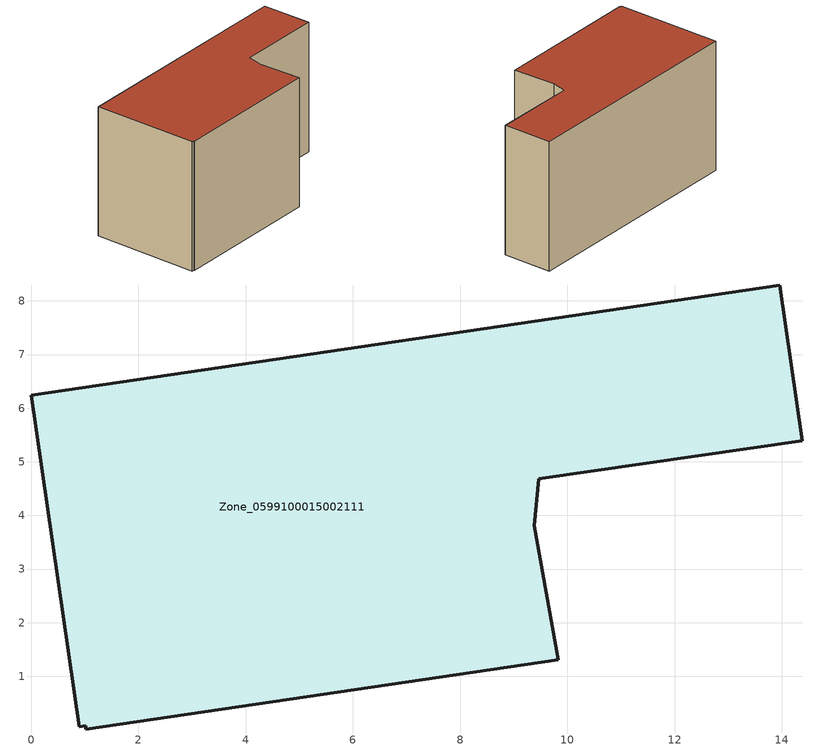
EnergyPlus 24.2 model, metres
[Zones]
Zone_0599100015002111
 floor ground (C_G): 0.9,0.06 0,6.25 13.96,8.3 14.38,5.39 9.47,4.68 9.38,3.81 9.83,1.3 1.02,0.02 1.02,0.07 z1.01
 wall outside (C_F): 0,6.25 0.9,0.06 1.02,0.07 1.02,0.02 9.83,1.3 9.38,3.81 9.47,4.68 14.38,5.39 13.96,8.3 0,6.25 z1.01:8.7
 roof outside (C_R): 9.38,3.81 9.47,4.68 14.38,5.39 13.96,8.3 0,6.25 0.9,0.06 1.02,0.07 1.02,0.02 9.83,1.3 z8.7
[BUILDING]
Pand.0599100015002111: North Axis=0; Terrain=City; Loads Convergence Tolerance Value=0.04; Temperature Convergence Tolerance Value=0.4; Solar Distribution=FullExterior; Maximum Number of Warmup Days=25; Minimum Number of Warmup Days=1
[Site:Location]
Rotterdam.The.Hague.AP_ZH_NLD Design_Conditions: Latitude=51.96; Longitude=4.45; Time Zone=1; Elevation=-4.5
[SITE:GROUNDTEMPERATURE:BUILDINGSURFACE]
18, 18, 18, 18, 18, 18, 18, 18, 18, 18, 18, 18
[MATERIAL] Thermal Absorptance=0.9; Solar Absorptance=0.7; Visible Absorptance=0.7
Name | Roughness | Thickness | Conductivity | Density | Specific Heat
G.TI.1975-1991 | MediumSmooth | 0.15 | 0.288461 | 540 | 1210
F.TI.1975-1991 | Rough | 0.3 | 0.230769 | 1920 | 840
R.TI.1975-1991 | MediumRough | 0.2 | 0.153846 | 1500 | 1000
[CONSTRUCTION]
C_G: G.TI.1975-1991
C_F: F.TI.1975-1991
C_R: R.TI.1975-1991
[ZONE]
Zone_0599100015002111: Type=1; Multiplier=1; Ceiling Height=Autocalculate; Volume=Autocalculate; Floor Area=autocalculate; Part of Total Floor Area=Yes
[ZONEINFILTRATION:DESIGNFLOWRATE]
Infil_Zone_0599100015002111: Zone or ZoneList or Space or SpaceList=Zone_0599100015002111; Schedule=AlwaysOn; Design Flow Rate Calculation Method=Flow/Area; Flow Rate per Floor Area=0.003; Constant Term Coefficient=1; Temperature Term Coefficient=0; Velocity Term Coefficient=0; Velocity Squared Term Coefficient=0
[HVACTEMPLATE:ZONE:IDEALLOADSAIRSYSTEM]
Zone_0599100015002111: Maximum Heating Supply Air Temperature=50; Minimum Cooling Supply Air Temperature=13; Maximum Heating Supply Air Humidity Ratio=0.0156; Minimum Cooling Supply Air Humidity Ratio=0.0077; Heating Limit=NoLimit; Cooling Limit=NoLimit; Dehumidification Control Type=ConstantSensibleHeatRatio; Cooling Sensible Heat Ratio=0.7; Dehumidification Setpoint=60; Humidification Control Type=None; Humidification Setpoint=30; Outdoor Air Method=None; Outdoor Air Flow Rate per Person=0.00944; Outdoor Air Flow Rate per Zone Floor Area=0; Outdoor Air Flow Rate per Zone=0; Demand Controlled Ventilation Type=None; Outdoor Air Economizer Type=NoEconomizer; Heat Recovery Type=None; Sensible Heat Recovery Effectiveness=0.7; Latent Heat Recovery Effectiveness=0.65
[ZONECONTROL:THERMOSTAT]
ThermostatControl_Zone_0599100015002111: Zone or ZoneList=Zone_0599100015002111; Control Type Schedule=DualSetpointControlType; Control 1=Thermostat_Zone_0599100015002111; Temperature Difference Between Cutout And Setpoint=0
[THERMOSTATSETPOINT:DUALSETPOINT]
Thermostat_Zone_0599100015002111: Heating Setpoint Temperature Schedule=HeatingSetpoint_Zone_0599100015002111; Cooling Setpoint Temperature Schedule=CoolingSetpoint_Zone_0599100015002111
[SCHEDULE:COMPACT]
HeatingSetpoint_Zone_0599100015002111: Through: 12/31, For: AllDays, Until: 24:00, 21
CoolingSetpoint_Zone_0599100015002111: Through: 12/31, For: AllDays, Until: 24:00, 24
DualSetpointControlType: Through: 12/31, For: AllDays, Until: 24:00, 4
AlwaysOn: Through: 12/31, For: AllDays, Until: 24:00, 1
